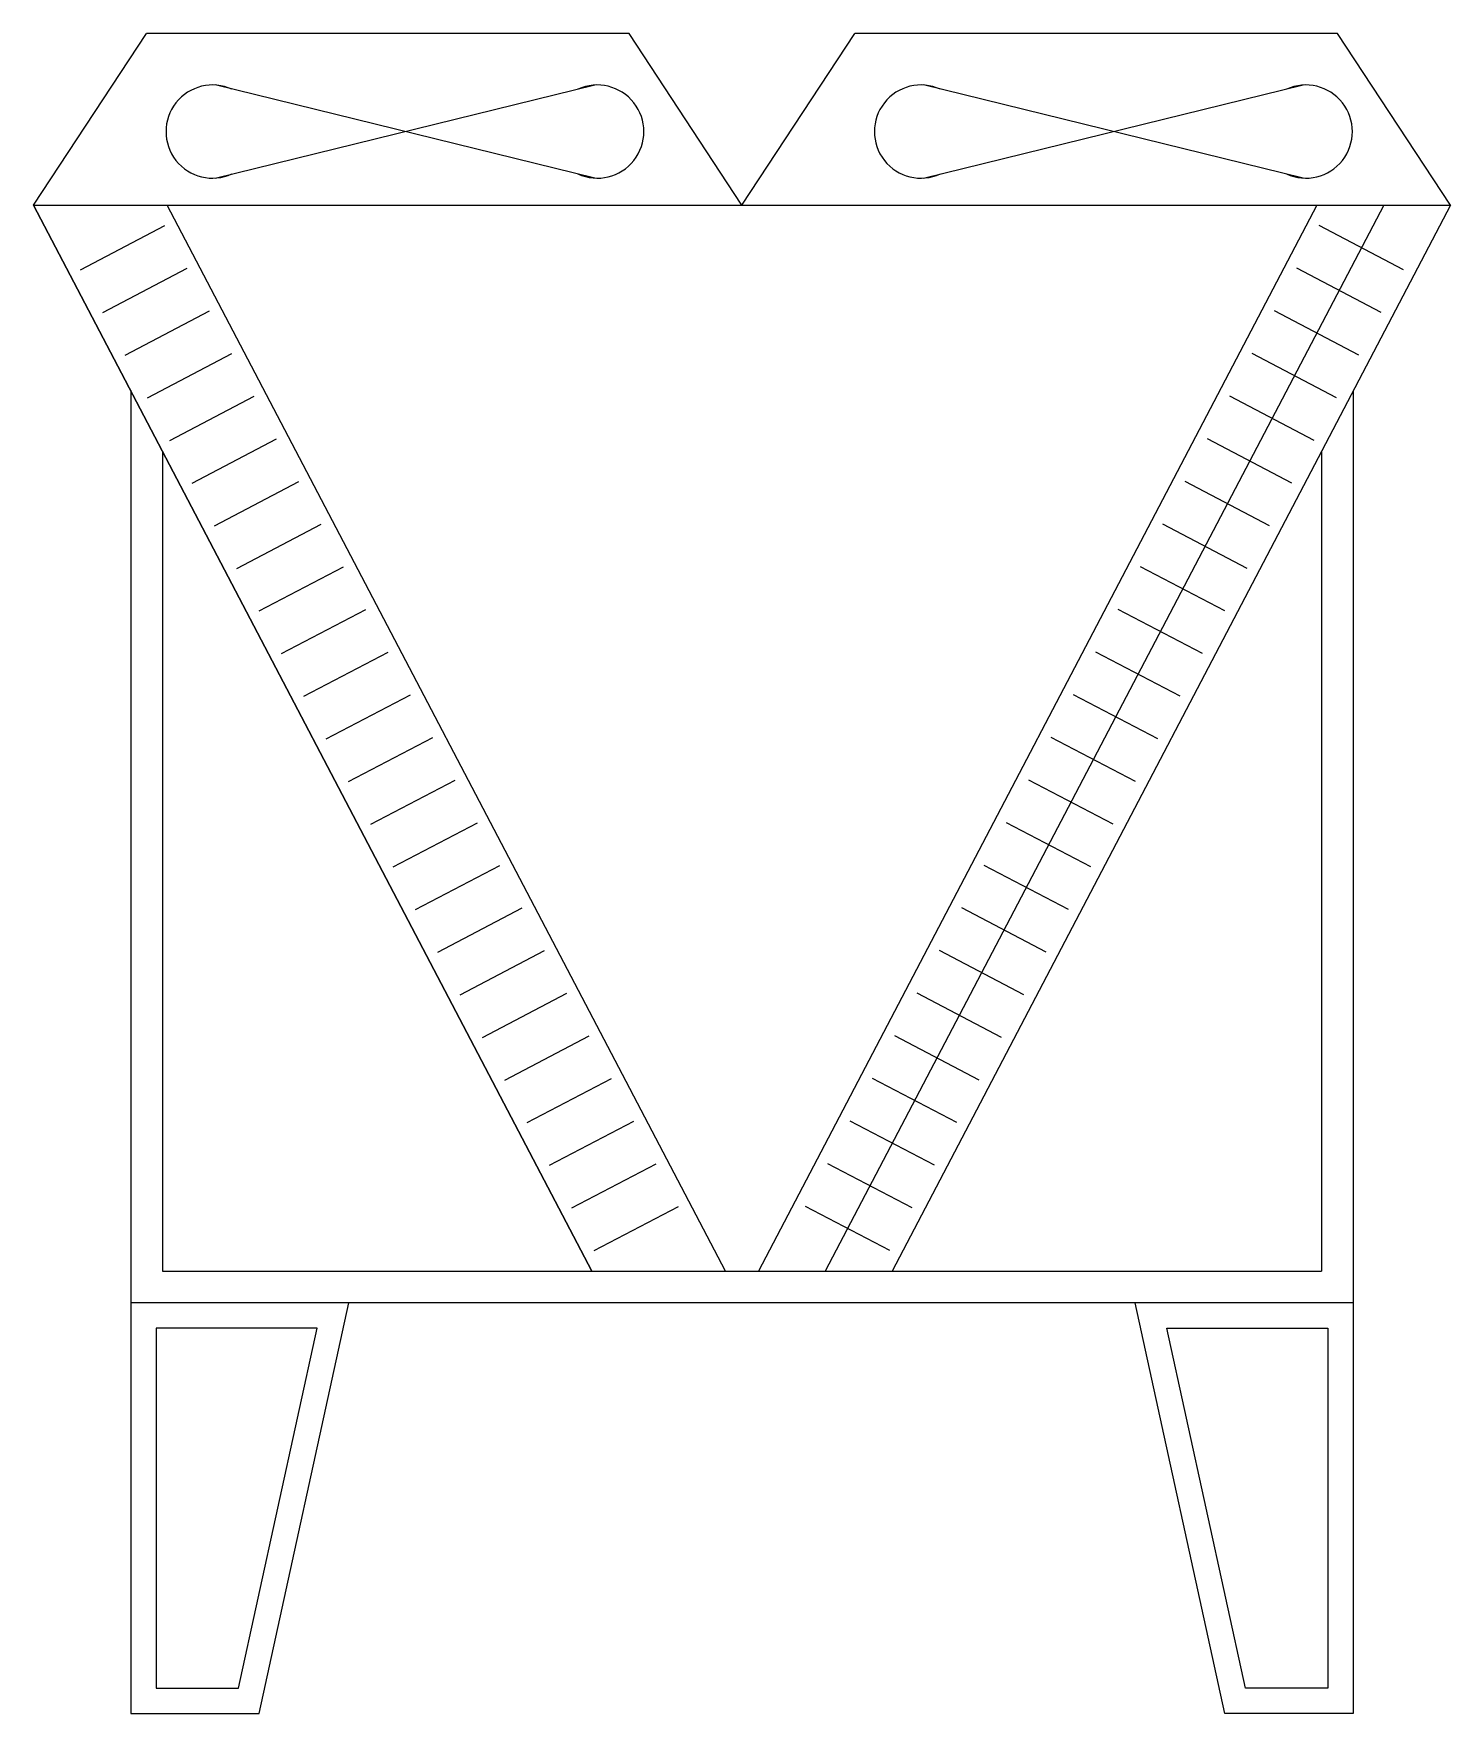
# Model space of a CAD drawing. Header units: millimetres. Extents: x -558 to 558, y 0 to 1323.
import ezdxf

# ---------------------------------------------------------------- set-up
doc = ezdxf.new("R2010")
doc.units = ezdxf.units.MM

msp = doc.modelspace()

# ---------------------------------------------------------------- linework, layer by layer
at = {"color": 0, "linetype": 'ByBlock', "lineweight": -2}
for p, q in [((-558.1, 1188.3), (-469.3, 1323.4)), ((-88.8, 1323.4), (-469.3, 1323.4)), ((0, 1188.3), (-88.8, 1323.4)), ((0, 1188.3), (88.8, 1323.4)), ((469.3, 1323.4), (88.8, 1323.4)), ((558.1, 1188.3), (469.3, 1323.4)), ((-415.2, 1209.5), (-115.9, 1282.9)), ((-115.9, 1209.5), (-415.2, 1282.9)), ((442.2, 1209.5), (142.9, 1282.9)), ((142.9, 1209.5), (442.2, 1282.9)), ((-118.2, 348.4), (-558.1, 1188.3)), ((-558.1, 1188.3), (558.1, 1188.3)), ((-13.1, 348.4), (-453, 1188.3)), ((453, 1188.3), (13.1, 348.4)), ((505.6, 1188.3), (65.6, 348.4)), ((558.1, 1188.3), (118.2, 348.4)), ((-521.2, 1137.3), (-454.8, 1172.1)), ((521.2, 1137.3), (454.8, 1172.1)), ((-503.6, 1103.7), (-437.2, 1138.5)), ((503.6, 1103.7), (437.2, 1138.5)), ((-486, 1070.1), (-419.6, 1104.9)), ((486, 1070.1), (419.6, 1104.9)), ((-468.4, 1036.5), (-402, 1071.3)), ((468.4, 1036.5), (402, 1071.3)), ((-450.8, 1002.9), (-384.4, 1037.7)), ((450.8, 1002.9), (384.4, 1037.7)), ((481.6, 1042.2), (481.6, 323.4)), ((-456.6, 994.5), (-456.6, 348.4)), ((-433.2, 969.3), (-366.8, 1004.1)), ((433.2, 969.3), (366.8, 1004.1)), ((456.6, 994.5), (456.6, 348.4)), ((-415.6, 935.7), (-349.2, 970.5)), ((415.6, 935.7), (349.2, 970.5)), ((-398, 902.1), (-331.6, 936.9)), ((398, 902.1), (331.6, 936.9)), ((-380.4, 868.5), (-314, 903.3)), ((380.4, 868.5), (314, 903.3)), ((-362.8, 834.9), (-296.4, 869.7)), ((362.8, 834.9), (296.4, 869.7)), ((-345.2, 801.3), (-278.8, 836.1)), ((345.2, 801.3), (278.8, 836.1)), ((-327.6, 767.7), (-261.2, 802.5)), ((327.6, 767.7), (261.2, 802.5)), ((-310, 734.1), (-243.6, 768.9)), ((310, 734.1), (243.6, 768.9)), ((-292.4, 700.5), (-226, 735.3)), ((292.4, 700.5), (226, 735.3)), ((-274.8, 666.9), (-208.4, 701.7)), ((274.8, 666.9), (208.4, 701.7)), ((-257.2, 633.3), (-190.8, 668.1)), ((257.2, 633.3), (190.8, 668.1)), ((-239.6, 599.8), (-173.2, 634.6)), ((239.6, 599.8), (173.2, 634.6)), ((-222, 566.2), (-155.6, 601)), ((222, 566.2), (155.6, 601)), ((-204.4, 532.6), (-138, 567.4)), ((204.4, 532.6), (138, 567.4)), ((-186.8, 499), (-120.4, 533.8)), ((186.8, 499), (120.4, 533.8)), ((-169.2, 465.4), (-102.8, 500.2)), ((169.2, 465.4), (102.8, 500.2)), ((-151.6, 431.8), (-85.2, 466.6)), ((151.6, 431.8), (85.2, 466.6)), ((-134, 398.2), (-67.6, 433)), ((134, 398.2), (67.6, 433)), ((-116.5, 364.6), (-50, 399.4)), ((116.5, 364.6), (50, 399.4)), ((-481.6, 323.4), (-481.6, 0)), ((-380.5, 0), (-309.7, 323.4)), ((481.6, 323.4), (-309.7, 323.4)), ((380.5, 0), (309.7, 323.4)), ((481.6, 323.4), (481.6, 0)), ((-481.6, 0), (-380.5, 0)), ((481.6, 0), (380.5, 0))]:
    msp.add_line(p, q, dxfattribs=at)
for points in [[(-558.1, 1188.3), (-118.2, 348.4)], [(-481.6, 1042.2), (-481.6, 0), (-380.5, 0), (-309.7, 323.4), (-481.6, 323.4)], [(-456.6, 348.4), (456.6, 348.4)]]:
    msp.add_lwpolyline(points, dxfattribs=at)
for points in [[(-334.6, 303.4), (-461.6, 303.4), (-461.6, 20), (-396.6, 20)], [(334.6, 303.4), (461.6, 303.4), (461.6, 20), (396.6, 20)]]:
    msp.add_lwpolyline(points, close=True, dxfattribs=at)
for centre, start, end in [((-417.1, 1246.2), 65.4303, 294.5697), ((-114, 1246.2), 245.4303, 114.5697), ((141, 1246.2), 65.4303, 294.5697), ((444.2, 1246.2), 245.4303, 114.5697)]:
    msp.add_arc(centre, 36.7, start, end, dxfattribs=at)

doc.saveas('drawing.dxf')
